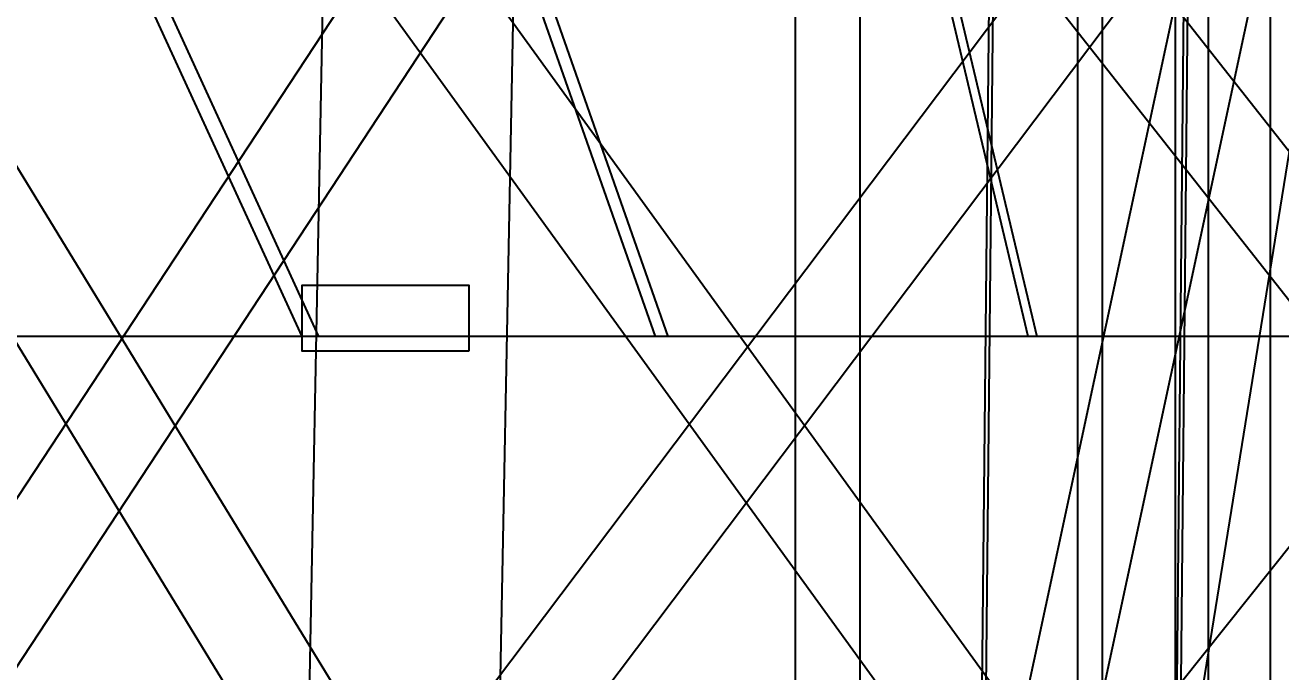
# Model space of a CAD drawing. Header units: millimetres. Extents: x -123812 to 252100, y -3000 to 639000.
# Drawn here: x -9768 to -2886, y 331163 to 334705 of the extents above; entities that cross this region are included whole.
import ezdxf

# ---------------------------------------------------------------- set-up
doc = ezdxf.new("R2010")
doc.units = ezdxf.units.MM
for name, color, linetype, lineweight in [('D-STR-CORE', 7, 'Continuous', 25), ('D-STR-DECK', 7, 'Continuous', 25), ('D-STR-DIM', 7, 'Continuous', 13), ('D-STR-STRC', 7, 'Continuous', 25)]:
    doc.layers.add(name, color=color, linetype=linetype, lineweight=lineweight)
doc.styles.add('OpenSansCondensed-Light', font='OpenSansCondensed-Light.ttf')
doc.styles.add('TOWER_UNICODE', font='Arial Unicode.ttf')
doc.dimstyles.new('EZDXF', dxfattribs={"dimtxt": 0.25, "dimasz": 0.175, "dimexe": 0.375, "dimexo": 0.125, "dimgap": 0.1, "dimtad": 1, "dimlfac": 100, "dimzin": 12, "dimdsep": 46, "dimtxsty": 'OpenSansCondensed-Light', "dimblk": 'ARCHTICK', "dimcen": 2.5, "dimazin": 3, "dimtfac": 0.5, "dimtmove": 2, "dimatfit": 3})

# ---------------------------------------------------------------- blocks, each defined once
blk = doc.blocks.new('_ARCHTICK')
at = {"color": 0, "linetype": 'BYBLOCK', "const_width": 0.15}
blk.add_lwpolyline([(-0.5, -0.5), (0.5, 0.5)], dxfattribs=at)

msp = doc.modelspace()

# ---------------------------------------------------------------- linework, layer by layer
at = {"layer": 'D-STR-CORE'}
for points in [[(-4000, 100000), (-4000, 375000), (-3284.1, 375000), (-3284.1, 100000)], [(-4000, 100000), (-4000, 375000), (-3284.1, 375000), (-3284.1, 100000)], [(-3863.7, 100000), (-3863.7, 375000), (-2944.5, 375000), (-2944.5, 100000)], [(-3863.7, 100000), (-3863.7, 375000), (-2944.5, 375000), (-2944.5, 100000)], [(-3464.1, 100000), (-3464.1, 375000), (-2404.2, 375000), (-2404.2, 100000)], [(-3464.1, 100000), (-3464.1, 375000), (-2404.2, 375000), (-2404.2, 100000)]]:
    msp.add_lwpolyline(points, close=True, dxfattribs=at)
at = {"layer": 'D-STR-DECK'}
for points in [[(-10044.6, 333000), (-11161.7, 335000), (-9077.5, 335000), (-8160, 333000)], [(-10044.6, 333000), (-11161.7, 335000), (-9077.5, 335000), (-8160, 333000)], [(-8250, 333000), (-9167.5, 335000), (-6947.7, 335000), (-6245.4, 333000)], [(-8250, 333000), (-9167.5, 335000), (-6947.7, 335000), (-6245.4, 333000)], [(-6314.3, 333000), (-7016.5, 335000), (-4698.9, 335000), (-4223.9, 333000)], [(-6314.3, 333000), (-7016.5, 335000), (-4698.9, 335000), (-4223.9, 333000)], [(-4270.5, 333000), (-4745.5, 335000), (-2369.7, 335000), (-2130.2, 333000)], [(-4270.5, 333000), (-4745.5, 335000), (-2369.7, 335000), (-2130.2, 333000)], [(-7336.4, 332920), (-8250, 332920), (-8250, 333280), (-7336.4, 333280)], [(-7336.4, 332920), (-8250, 332920), (-8250, 333280), (-7336.4, 333280)]]:
    msp.add_lwpolyline(points, close=True, dxfattribs=at)
at = {"layer": 'D-STR-STRC'}
for points in [[(-5170.6, 324958), (198.7, 349958), (192, 349965.9), (172.1, 349976.1), (140.5, 349988), (99.4, 350000.6), (51.4, 350013.3), (0, 350025), (-51.4, 350035), (-99.4, 350042.7), (-140.5, 350047.4), (-172.1, 350048.9), (-192, 350047.1), (-198.7, 350042), (-5568.1, 325042)], [(-3789.7, 324959.7), (250.8, 349959.7), (242.2, 349966.3), (217.2, 349975.1), (177.3, 349985.6), (125.4, 349997.1), (64.9, 350008.8), (0, 350019.9), (-64.9, 350029.7), (-125.4, 350037.4), (-177.3, 350042.6), (-217.2, 350044.9), (-242.2, 350044.1), (-250.8, 350040.3), (-4291.2, 325040.3)], [(-10687.8, 329862.5), (-7397.6, 334862.5), (-7393.6, 334887.7), (-7404.3, 334920.6), (-7429.1, 334958.9), (-7466.4, 335000), (-7513.5, 335041.1), (-7567.2, 335079.4), (-7624, 335112.3), (-7679.8, 335137.5), (-7731, 335153.4), (-7774, 335158.8), (-7805.9, 335153.4), (-7824.6, 335137.5), (-11114.7, 330137.5)], [(-7495.2, 330137.5), (-10550.6, 335137.5), (-10575.1, 335153.4), (-10612.4, 335158.8), (-10660.1, 335153.4), (-10714.8, 335137.5), (-10772.8, 335112.3), (-10830.2, 335079.4), (-10883.1, 335041.1), (-10927.9, 335000), (-10961.5, 334958.9), (-10981.5, 334920.6), (-10986.8, 334887.7), (-10976.8, 334862.5), (-7921.4, 329862.5)], [(-7505.9, 329846.6), (-3737.3, 334846.6), (-3735.3, 334862.5), (-3747.2, 334887.7), (-3772.2, 334920.6), (-3808.6, 334958.9), (-3854, 335000), (-3905.2, 335041.1), (-3958.8, 335079.4), (-4011.1, 335112.3), (-4058.5, 335137.5), (-4097.9, 335153.4), (-4126.4, 335158.8), (-4142.3, 335153.4), (-7910.8, 330153.4)], [(-3788.9, 330153.4), (-7409.9, 335153.4), (-7431.8, 335158.8), (-7466, 335153.4), (-7510, 335137.5), (-7561, 335112.3), (-7615.3, 335079.4), (-7669.4, 335041.1), (-7719.5, 335000), (-7762.2, 334958.9), (-7794.6, 334920.6), (-7814.5, 334887.7), (-7820.6, 334862.5), (-7812.4, 334846.6), (-4191.4, 329846.6)], [(-3792.5, 329841.2), (197.6, 334841.2), (196.3, 334846.6), (181.6, 334862.5), (154.6, 334887.7), (117, 334920.6), (71.4, 334958.9), (21, 335000), (-30.9, 335041.1), (-80.6, 335079.4), (-124.9, 335112.3), (-160.6, 335137.5), (-185.4, 335153.4), (-197.6, 335158.8), (-4187.7, 330158.8)], [(200.2, 330153.4), (-3739.6, 335153.4), (-3744.7, 335158.8), (-3763.1, 335153.4), (-3793.5, 335137.5), (-3833.8, 335112.3), (-3881.4, 335079.4), (-3933, 335041.1), (-3985, 335000), (-4034, 334958.9), (-4076.5, 334920.6), (-4109.7, 334887.7), (-4131.4, 334862.5), (-4140, 334846.6), (-200.2, 329846.6)]]:
    msp.add_lwpolyline(points, dxfattribs=at)
for points in [[(-5547.2, 325000), (-5191.6, 325000), (-5191.6, 350000), (-5547.2, 350000)], [(-5547.2, 325000), (-5191.6, 325000), (-5191.6, 350000), (-5547.2, 350000)], [(-8232, 330000), (-7184.6, 330000), (-7087.9, 335000), (-8134.3, 335000)], [(-8232, 330000), (-7184.6, 330000), (-7087.9, 335000), (-8134.3, 335000)], [(-4536.7, 330000), (-3443.6, 330000), (-3394.4, 335000), (-4485.2, 335000)], [(-4513.8, 330000), (-3466.4, 330000), (-3416.6, 335000), (-4463, 335000)]]:
    msp.add_lwpolyline(points, close=True, dxfattribs=at)

# ---------------------------------------------------------------- dimensions: what is measured, and where the dimension line sits
at = {"layer": 'D-STR-DIM'}
msp.add_linear_dim(base=(-112000, 0), p1=(0, 0), p2=(0, 634000), angle=90, dimstyle='EZDXF', override={"dimtxt": 8400, "dimasz": 3750, "dimexe": 2100, "dimexo": 1800, "dimgap": 2100, "dimtad": 1, "dimdec": 0, "dimlfac": 1, "dimlunit": 2, "dimtxsty": 'TOWER_UNICODE', "dimclrd": 7, "dimclre": 7, "dimclrt": 7}, dxfattribs=at).render()

doc.saveas('drawing.dxf')
